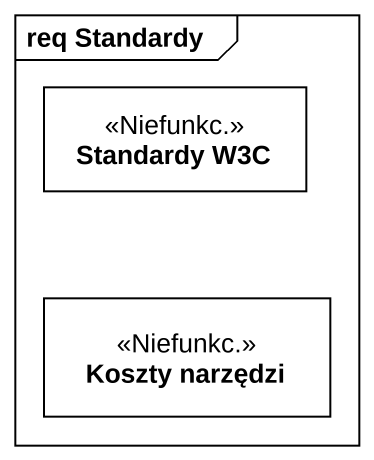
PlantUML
@startuml
mainframe req Standardy
hide circle
hide empty members
class "Standardy W3C" as Standardy_W3C <<Niefunkc.>>
class "Koszty narzędzi" as Koszty_narzędzi <<Niefunkc.>>
@enduml
